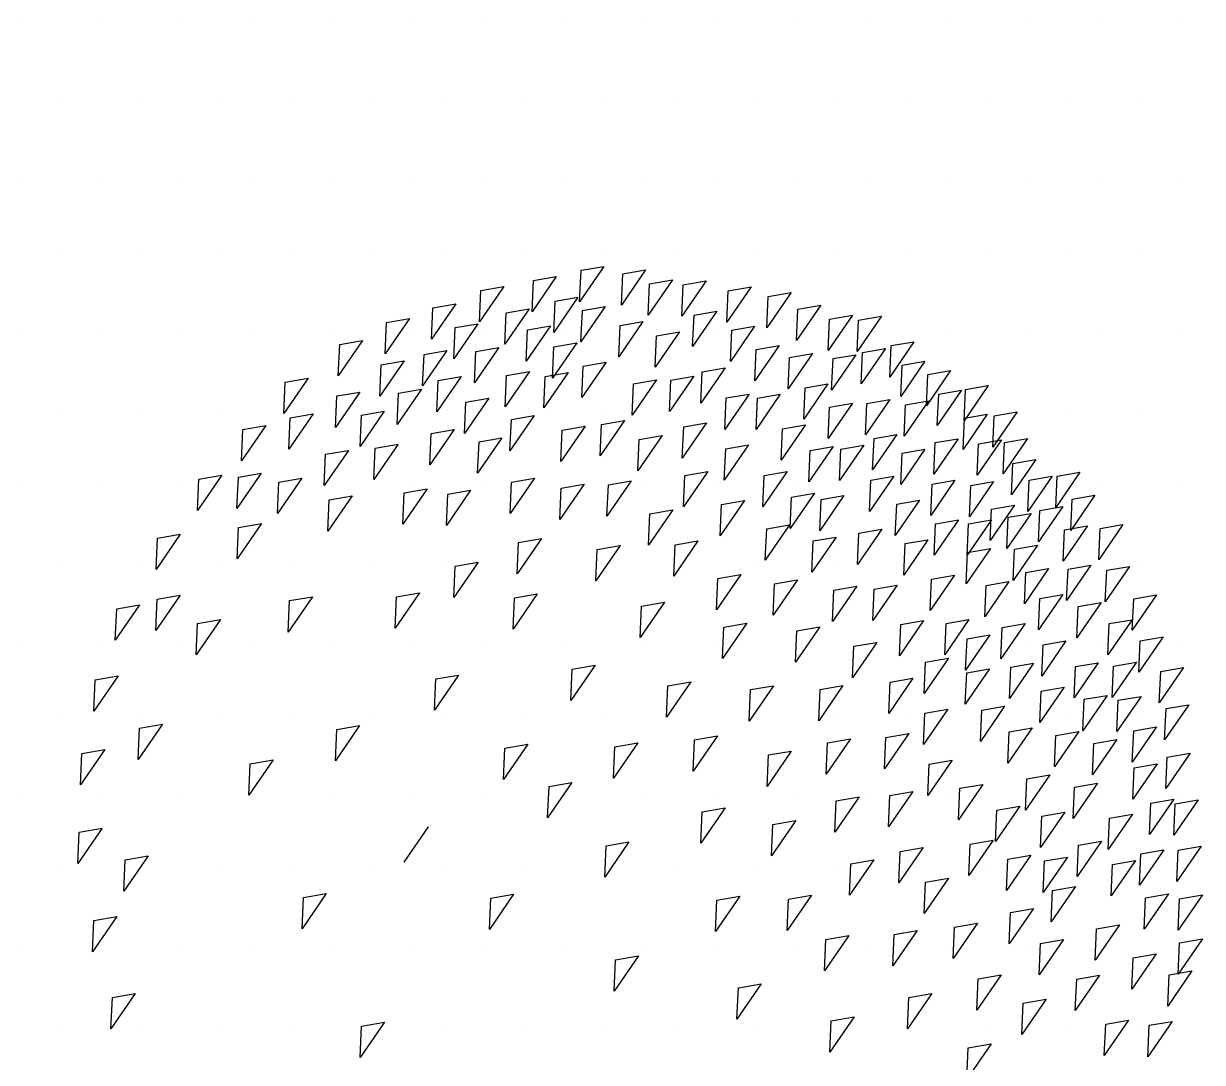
# Model space of a CAD drawing. Header units: millimetres. Extents: x 43168.9 to 43194.6, y -25545.1 to -25543.4.
# Drawn here: x 43171.4135 to 43171.4718, y -25544.8728 to -25544.8214 of the extents above; entities that cross this region are included whole.
import ezdxf

# ---------------------------------------------------------------- set-up
doc = ezdxf.new("R2010")
doc.units = ezdxf.units.MM
doc.header["$LTSCALE"] = 200
doc.layers.add('agac_sgh', color=7, linetype='Continuous', true_color=0x244700)
doc.layers.add('cim_sgh', color=7, linetype='Continuous', true_color=0x248f00)

msp = doc.modelspace()

# ---------------------------------------------------------------- linework, layer by layer
at = {"layer": 'agac_sgh', "color": 0}
for p, q in [((43171.4422, -25544.833418), (43171.441001, -25544.835163)), ((43171.441001, -25544.835163), (43171.441069, -25544.833614)), ((43171.441069, -25544.833614), (43171.4422, -25544.833418)), ((43171.444263, -25544.833592), (43171.443064, -25544.835337)), ((43171.443131, -25544.833788), (43171.444263, -25544.833592)), ((43171.439849, -25544.833921), (43171.43865, -25544.835667)), ((43171.43865, -25544.835667), (43171.438717, -25544.834117)), ((43171.438717, -25544.834117), (43171.439849, -25544.833921)), ((43171.443064, -25544.835337), (43171.443131, -25544.833788)), ((43171.445584, -25544.834088), (43171.444385, -25544.835833)), ((43171.444385, -25544.835833), (43171.444452, -25544.834284)), ((43171.444452, -25544.834284), (43171.445584, -25544.834088)), ((43171.447256, -25544.834136), (43171.446057, -25544.835882)), ((43171.446057, -25544.835882), (43171.446124, -25544.834332)), ((43171.446124, -25544.834332), (43171.447256, -25544.834136)), ((43171.437258, -25544.834418), (43171.436059, -25544.836164)), ((43171.436059, -25544.836164), (43171.436126, -25544.834614)), ((43171.436126, -25544.834614), (43171.437258, -25544.834418)), ((43171.44947, -25544.834429), (43171.448271, -25544.836175)), ((43171.448271, -25544.836175), (43171.448338, -25544.834625)), ((43171.448338, -25544.834625), (43171.44947, -25544.834429)), ((43171.451444, -25544.834715), (43171.450245, -25544.836461)), ((43171.450245, -25544.836461), (43171.450312, -25544.834911)), ((43171.450312, -25544.834911), (43171.451444, -25544.834715)), ((43171.434881, -25544.835265), (43171.433682, -25544.83701)), ((43171.433682, -25544.83701), (43171.433749, -25544.835461)), ((43171.433749, -25544.835461), (43171.434881, -25544.835265)), ((43171.440918, -25544.834944), (43171.439719, -25544.836689)), ((43171.439719, -25544.836689), (43171.439786, -25544.83514)), ((43171.439786, -25544.83514), (43171.440918, -25544.834944)), ((43171.442268, -25544.835403), (43171.441068, -25544.837148)), ((43171.441136, -25544.835599), (43171.442268, -25544.835403)), ((43171.452916, -25544.83533), (43171.451717, -25544.837075)), ((43171.451784, -25544.835526), (43171.452916, -25544.83533)), ((43171.432592, -25544.835999), (43171.431393, -25544.837745)), ((43171.43146, -25544.836195), (43171.432592, -25544.835999)), ((43171.438507, -25544.835522), (43171.437308, -25544.837268)), ((43171.437308, -25544.837268), (43171.437375, -25544.835718)), ((43171.437375, -25544.835718), (43171.438507, -25544.835522)), ((43171.441068, -25544.837148), (43171.441136, -25544.835599)), ((43171.447785, -25544.835639), (43171.446585, -25544.837384)), ((43171.446585, -25544.837384), (43171.446653, -25544.835835)), ((43171.446653, -25544.835835), (43171.447785, -25544.835639)), ((43171.451717, -25544.837075), (43171.451784, -25544.835526)), ((43171.454475, -25544.835833), (43171.453276, -25544.837578)), ((43171.453276, -25544.837578), (43171.453343, -25544.836029)), ((43171.453343, -25544.836029), (43171.454475, -25544.835833)), ((43171.455909, -25544.835874), (43171.45471, -25544.83762)), ((43171.45471, -25544.83762), (43171.454777, -25544.83607)), ((43171.454777, -25544.83607), (43171.455909, -25544.835874)), ((43171.431393, -25544.837745), (43171.43146, -25544.836195)), ((43171.435979, -25544.83625), (43171.43478, -25544.837995)), ((43171.43478, -25544.837995), (43171.434847, -25544.836446)), ((43171.434847, -25544.836446), (43171.435979, -25544.83625)), ((43171.439564, -25544.836354), (43171.438365, -25544.838099)), ((43171.438365, -25544.838099), (43171.438432, -25544.83655)), ((43171.438432, -25544.83655), (43171.439564, -25544.836354)), ((43171.444129, -25544.836143), (43171.44293, -25544.837888)), ((43171.44293, -25544.837888), (43171.442997, -25544.836339)), ((43171.442997, -25544.836339), (43171.444129, -25544.836143)), ((43171.445927, -25544.836653), (43171.444728, -25544.838398)), ((43171.444795, -25544.836849), (43171.445927, -25544.836653)), ((43171.449646, -25544.836379), (43171.448447, -25544.838125)), ((43171.448447, -25544.838125), (43171.448514, -25544.836575)), ((43171.448514, -25544.836575), (43171.449646, -25544.836379)), ((43171.430278, -25544.837076), (43171.429079, -25544.838822)), ((43171.429146, -25544.837272), (43171.430278, -25544.837076)), ((43171.440859, -25544.837192), (43171.43966, -25544.838938)), ((43171.439727, -25544.837388), (43171.440859, -25544.837192)), ((43171.444728, -25544.838398), (43171.444795, -25544.836849)), ((43171.457519, -25544.837141), (43171.45632, -25544.838887)), ((43171.456387, -25544.837337), (43171.457519, -25544.837141)), ((43171.429079, -25544.838822), (43171.429146, -25544.837272)), ((43171.434445, -25544.837578), (43171.433246, -25544.839324)), ((43171.433246, -25544.839324), (43171.433313, -25544.837774)), ((43171.433313, -25544.837774), (43171.434445, -25544.837578)), ((43171.437011, -25544.837424), (43171.435811, -25544.839169)), ((43171.435811, -25544.839169), (43171.435879, -25544.83762)), ((43171.435879, -25544.83762), (43171.437011, -25544.837424)), ((43171.43966, -25544.838938), (43171.439727, -25544.837388)), ((43171.450853, -25544.83733), (43171.449654, -25544.839075)), ((43171.449654, -25544.839075), (43171.449721, -25544.837526)), ((43171.449721, -25544.837526), (43171.450853, -25544.83733)), ((43171.452501, -25544.837721), (43171.451302, -25544.839466)), ((43171.451369, -25544.837917), (43171.452501, -25544.837721)), ((43171.454651, -25544.837783), (43171.453452, -25544.839528)), ((43171.453519, -25544.837979), (43171.454651, -25544.837783)), ((43171.45611, -25544.837482), (43171.454911, -25544.839227)), ((43171.454911, -25544.839227), (43171.454978, -25544.837678)), ((43171.454978, -25544.837678), (43171.45611, -25544.837482)), ((43171.45632, -25544.838887), (43171.456387, -25544.837337)), ((43171.432332, -25544.838089), (43171.431133, -25544.839835)), ((43171.431133, -25544.839835), (43171.4312, -25544.838285)), ((43171.4312, -25544.838285), (43171.432332, -25544.838089)), ((43171.442305, -25544.838149), (43171.441106, -25544.839895)), ((43171.441106, -25544.839895), (43171.441173, -25544.838345)), ((43171.441173, -25544.838345), (43171.442305, -25544.838149)), ((43171.451302, -25544.839466), (43171.451369, -25544.837917)), ((43171.453452, -25544.839528), (43171.453519, -25544.837979)), ((43171.45806, -25544.838111), (43171.456861, -25544.839856)), ((43171.456861, -25544.839856), (43171.456928, -25544.838307)), ((43171.456928, -25544.838307), (43171.45806, -25544.838111)), ((43171.427587, -25544.838943), (43171.426387, -25544.840688)), ((43171.426455, -25544.839139), (43171.427587, -25544.838943)), ((43171.435149, -25544.838857), (43171.43395, -25544.840603)), ((43171.434017, -25544.839053), (43171.435149, -25544.838857)), ((43171.43852, -25544.838612), (43171.437321, -25544.840357)), ((43171.437321, -25544.840357), (43171.437388, -25544.838808)), ((43171.437388, -25544.838808), (43171.43852, -25544.838612)), ((43171.440431, -25544.838667), (43171.439232, -25544.840413)), ((43171.439232, -25544.840413), (43171.4393, -25544.838863)), ((43171.4393, -25544.838863), (43171.440431, -25544.838667)), ((43171.446644, -25544.838847), (43171.445445, -25544.840593)), ((43171.445512, -25544.839043), (43171.446644, -25544.838847)), ((43171.448191, -25544.838435), (43171.446992, -25544.84018)), ((43171.446992, -25544.84018), (43171.447059, -25544.838631)), ((43171.447059, -25544.838631), (43171.448191, -25544.838435)), ((43171.45933, -25544.838567), (43171.458131, -25544.840312)), ((43171.458131, -25544.840312), (43171.458198, -25544.838763)), ((43171.458198, -25544.838763), (43171.45933, -25544.838567)), ((43171.426387, -25544.840688), (43171.426455, -25544.839139)), ((43171.433187, -25544.839487), (43171.431988, -25544.841232)), ((43171.432055, -25544.839683), (43171.433187, -25544.839487)), ((43171.43395, -25544.840603), (43171.434017, -25544.839053)), ((43171.444796, -25544.839023), (43171.443596, -25544.840768)), ((43171.443596, -25544.840768), (43171.443664, -25544.839219)), ((43171.443664, -25544.839219), (43171.444796, -25544.839023)), ((43171.445445, -25544.840593), (43171.445512, -25544.839043)), ((43171.453268, -25544.83923), (43171.452069, -25544.840975)), ((43171.452069, -25544.840975), (43171.452136, -25544.839426)), ((43171.452136, -25544.839426), (43171.453268, -25544.83923)), ((43171.459871, -25544.839536), (43171.458672, -25544.841281)), ((43171.458739, -25544.839732), (43171.459871, -25544.839536)), ((43171.461191, -25544.839307), (43171.459992, -25544.841053)), ((43171.459992, -25544.841053), (43171.460059, -25544.839503)), ((43171.460059, -25544.839503), (43171.461191, -25544.839307)), ((43171.430144, -25544.839627), (43171.428945, -25544.841373)), ((43171.428945, -25544.841373), (43171.429012, -25544.839823)), ((43171.429012, -25544.839823), (43171.430144, -25544.839627)), ((43171.431988, -25544.841232), (43171.432055, -25544.839683)), ((43171.436508, -25544.839926), (43171.435308, -25544.841672)), ((43171.435308, -25544.841672), (43171.435376, -25544.840122)), ((43171.435376, -25544.840122), (43171.436508, -25544.839926)), ((43171.449373, -25544.839727), (43171.448174, -25544.841473)), ((43171.448174, -25544.841473), (43171.448242, -25544.839923)), ((43171.448242, -25544.839923), (43171.449373, -25544.839727)), ((43171.450916, -25544.839734), (43171.449717, -25544.841479)), ((43171.449717, -25544.841479), (43171.449784, -25544.83993)), ((43171.449784, -25544.83993), (43171.450916, -25544.839734)), ((43171.456324, -25544.840005), (43171.455125, -25544.84175)), ((43171.455192, -25544.840201), (43171.456324, -25544.840005)), ((43171.458236, -25544.840061), (43171.457037, -25544.841806)), ((43171.457104, -25544.840257), (43171.458236, -25544.840061)), ((43171.458672, -25544.841281), (43171.458739, -25544.839732)), ((43171.42783, -25544.840704), (43171.426631, -25544.84245)), ((43171.426698, -25544.8409), (43171.42783, -25544.840704)), ((43171.431351, -25544.840578), (43171.430152, -25544.842323)), ((43171.430219, -25544.840774), (43171.431351, -25544.840578)), ((43171.454475, -25544.84018), (43171.453276, -25544.841926)), ((43171.453276, -25544.841926), (43171.453343, -25544.840376)), ((43171.453343, -25544.840376), (43171.454475, -25544.84018)), ((43171.455125, -25544.84175), (43171.455192, -25544.840201)), ((43171.457037, -25544.841806), (43171.457104, -25544.840257)), ((43171.461141, -25544.840717), (43171.459942, -25544.842462)), ((43171.460009, -25544.840913), (43171.461141, -25544.840717)), ((43171.462612, -25544.840607), (43171.461413, -25544.842352)), ((43171.461481, -25544.840803), (43171.462612, -25544.840607)), ((43171.425499, -25544.841285), (43171.4243, -25544.84303)), ((43171.424367, -25544.841481), (43171.425499, -25544.841285)), ((43171.426631, -25544.84245), (43171.426698, -25544.8409)), ((43171.430152, -25544.842323), (43171.430219, -25544.840774)), ((43171.438759, -25544.840792), (43171.43756, -25544.842538)), ((43171.43756, -25544.842538), (43171.437627, -25544.840988)), ((43171.437627, -25544.840988), (43171.438759, -25544.840792)), ((43171.441274, -25544.841323), (43171.440075, -25544.843068)), ((43171.440142, -25544.841519), (43171.441274, -25544.841323)), ((43171.443211, -25544.841036), (43171.442012, -25544.842781)), ((43171.442012, -25544.842781), (43171.442079, -25544.841232)), ((43171.442079, -25544.841232), (43171.443211, -25544.841036)), ((43171.447273, -25544.841154), (43171.446074, -25544.842899)), ((43171.446141, -25544.84135), (43171.447273, -25544.841154)), ((43171.452161, -25544.841257), (43171.450962, -25544.843003)), ((43171.451029, -25544.841453), (43171.452161, -25544.841257)), ((43171.459942, -25544.842462), (43171.460009, -25544.840913)), ((43171.461413, -25544.842352), (43171.461481, -25544.840803)), ((43171.4243, -25544.84303), (43171.424367, -25544.841481)), ((43171.434797, -25544.841478), (43171.433598, -25544.843224)), ((43171.433598, -25544.843224), (43171.433665, -25544.841674)), ((43171.433665, -25544.841674), (43171.434797, -25544.841478)), ((43171.437162, -25544.84189), (43171.435962, -25544.843636)), ((43171.43603, -25544.842086), (43171.437162, -25544.84189)), ((43171.440075, -25544.843068), (43171.440142, -25544.841519)), ((43171.445072, -25544.841776), (43171.443873, -25544.843522)), ((43171.44394, -25544.841972), (43171.445072, -25544.841776)), ((43171.446074, -25544.842899), (43171.446141, -25544.84135)), ((43171.450962, -25544.843003), (43171.451029, -25544.841453)), ((43171.456676, -25544.841731), (43171.455477, -25544.843477)), ((43171.455544, -25544.841927), (43171.456676, -25544.841731)), ((43171.43203, -25544.842199), (43171.430831, -25544.843944)), ((43171.430831, -25544.843944), (43171.430898, -25544.842395)), ((43171.430898, -25544.842395), (43171.43203, -25544.842199)), ((43171.435962, -25544.843636), (43171.43603, -25544.842086)), ((43171.443873, -25544.843522), (43171.44394, -25544.841972)), ((43171.449348, -25544.842244), (43171.448149, -25544.843989)), ((43171.448149, -25544.843989), (43171.448216, -25544.84244)), ((43171.448216, -25544.84244), (43171.449348, -25544.842244)), ((43171.45352, -25544.842326), (43171.45232, -25544.844072)), ((43171.452388, -25544.842522), (43171.45352, -25544.842326)), ((43171.455041, -25544.842256), (43171.453842, -25544.844001)), ((43171.453842, -25544.844001), (43171.453909, -25544.842452)), ((43171.453909, -25544.842452), (43171.455041, -25544.842256)), ((43171.455477, -25544.843477), (43171.455544, -25544.841927)), ((43171.45806, -25544.842458), (43171.456861, -25544.844203)), ((43171.456928, -25544.842654), (43171.45806, -25544.842458)), ((43171.459695, -25544.841933), (43171.458496, -25544.843679)), ((43171.458496, -25544.843679), (43171.458563, -25544.842129)), ((43171.458563, -25544.842129), (43171.459695, -25544.841933)), ((43171.461845, -25544.841996), (43171.460646, -25544.843741)), ((43171.460646, -25544.843741), (43171.460713, -25544.842192)), ((43171.460713, -25544.842192), (43171.461845, -25544.841996)), ((43171.463128, -25544.841918), (43171.461929, -25544.843664)), ((43171.461929, -25544.843664), (43171.461996, -25544.842114)), ((43171.461996, -25544.842114), (43171.463128, -25544.841918)), ((43171.429586, -25544.84251), (43171.428387, -25544.844255)), ((43171.428387, -25544.844255), (43171.428454, -25544.842706)), ((43171.428454, -25544.842706), (43171.429586, -25544.84251)), ((43171.45232, -25544.844072), (43171.452388, -25544.842522)), ((43171.456861, -25544.844203), (43171.456928, -25544.842654)), ((43171.463531, -25544.84296), (43171.462331, -25544.844705)), ((43171.462399, -25544.843156), (43171.463531, -25544.84296)), ((43171.425273, -25544.843643), (43171.424073, -25544.845388)), ((43171.424141, -25544.843839), (43171.425273, -25544.843643)), ((43171.447336, -25544.843558), (43171.446137, -25544.845303)), ((43171.446204, -25544.843754), (43171.447336, -25544.843558)), ((43171.451247, -25544.843557), (43171.450048, -25544.845302)), ((43171.450116, -25544.843753), (43171.451247, -25544.843557)), ((43171.462331, -25544.844705), (43171.462399, -25544.843156)), ((43171.465719, -25544.843595), (43171.46452, -25544.845341)), ((43171.464587, -25544.843791), (43171.465719, -25544.843595)), ((43171.423323, -25544.843739), (43171.422124, -25544.845484)), ((43171.422124, -25544.845484), (43171.422191, -25544.843935)), ((43171.422191, -25544.843935), (43171.423323, -25544.843739)), ((43171.424073, -25544.845388), (43171.424141, -25544.843839)), ((43171.427276, -25544.843892), (43171.426077, -25544.845637)), ((43171.426077, -25544.845637), (43171.426144, -25544.844088)), ((43171.426144, -25544.844088), (43171.427276, -25544.843892)), ((43171.438771, -25544.843882), (43171.437572, -25544.845627)), ((43171.437572, -25544.845627), (43171.43764, -25544.844078)), ((43171.43764, -25544.844078), (43171.438771, -25544.843882)), ((43171.441224, -25544.844182), (43171.440025, -25544.845927)), ((43171.440092, -25544.844378), (43171.441224, -25544.844182)), ((43171.443551, -25544.84402), (43171.442351, -25544.845766)), ((43171.442351, -25544.845766), (43171.442419, -25544.844216)), ((43171.442419, -25544.844216), (43171.443551, -25544.84402)), ((43171.446137, -25544.845303), (43171.446204, -25544.843754)), ((43171.450048, -25544.845302), (43171.450116, -25544.843753)), ((43171.456525, -25544.843786), (43171.455326, -25544.845532)), ((43171.455326, -25544.845532), (43171.455394, -25544.843982)), ((43171.455394, -25544.843982), (43171.456525, -25544.843786)), ((43171.459544, -25544.843988), (43171.458345, -25544.845734)), ((43171.458345, -25544.845734), (43171.458412, -25544.844184)), ((43171.458412, -25544.844184), (43171.459544, -25544.843988)), ((43171.461455, -25544.844044), (43171.460256, -25544.845789)), ((43171.460256, -25544.845789), (43171.460324, -25544.84424)), ((43171.460324, -25544.84424), (43171.461455, -25544.844044)), ((43171.464348, -25544.843784), (43171.463149, -25544.84553)), ((43171.463149, -25544.84553), (43171.463216, -25544.84398)), ((43171.463216, -25544.84398), (43171.464348, -25544.843784)), ((43171.46452, -25544.845341), (43171.464587, -25544.843791)), ((43171.429767, -25544.844765), (43171.428567, -25544.84651)), ((43171.428635, -25544.844961), (43171.429767, -25544.844765)), ((43171.433464, -25544.844414), (43171.432265, -25544.84616)), ((43171.432265, -25544.84616), (43171.432332, -25544.84461)), ((43171.432332, -25544.84461), (43171.433464, -25544.844414)), ((43171.435615, -25544.844477), (43171.434416, -25544.846222)), ((43171.434416, -25544.846222), (43171.434483, -25544.844673)), ((43171.434483, -25544.844673), (43171.435615, -25544.844477)), ((43171.440025, -25544.845927), (43171.440092, -25544.844378)), ((43171.452606, -25544.844626), (43171.451407, -25544.846371)), ((43171.451407, -25544.846371), (43171.451474, -25544.844822)), ((43171.451474, -25544.844822), (43171.452606, -25544.844626)), ((43171.45406, -25544.844745), (43171.452861, -25544.84649)), ((43171.452929, -25544.844941), (43171.45406, -25544.844745)), ((43171.466461, -25544.844723), (43171.465262, -25544.846468)), ((43171.465329, -25544.844919), (43171.466461, -25544.844723)), ((43171.428567, -25544.84651), (43171.428635, -25544.844961)), ((43171.449147, -25544.844983), (43171.447948, -25544.846729)), ((43171.447948, -25544.846729), (43171.448015, -25544.845179)), ((43171.448015, -25544.845179), (43171.449147, -25544.844983)), ((43171.452861, -25544.84649), (43171.452929, -25544.844941)), ((43171.457796, -25544.844967), (43171.456597, -25544.846713)), ((43171.456597, -25544.846713), (43171.456664, -25544.845163)), ((43171.456664, -25544.845163), (43171.457796, -25544.844967)), ((43171.462487, -25544.845218), (43171.461288, -25544.846963)), ((43171.461355, -25544.845414), (43171.462487, -25544.845218)), ((43171.464876, -25544.845287), (43171.463677, -25544.847032)), ((43171.463744, -25544.845483), (43171.464876, -25544.845287)), ((43171.465262, -25544.846468), (43171.465329, -25544.844919)), ((43171.445601, -25544.845453), (43171.444401, -25544.847198)), ((43171.444401, -25544.847198), (43171.444469, -25544.845649)), ((43171.444469, -25544.845649), (43171.445601, -25544.845453)), ((43171.45972, -25544.845938), (43171.458521, -25544.847684)), ((43171.458588, -25544.846134), (43171.45972, -25544.845938)), ((43171.461342, -25544.845947), (43171.460143, -25544.847693)), ((43171.46021, -25544.846143), (43171.461342, -25544.845947)), ((43171.461288, -25544.846963), (43171.461355, -25544.845414)), ((43171.463308, -25544.845623), (43171.462109, -25544.847368)), ((43171.462109, -25544.847368), (43171.462177, -25544.845819)), ((43171.462177, -25544.845819), (43171.463308, -25544.845623)), ((43171.463677, -25544.847032), (43171.463744, -25544.845483)), ((43171.425277, -25544.846122), (43171.424078, -25544.847867)), ((43171.424078, -25544.847867), (43171.424145, -25544.846318)), ((43171.424145, -25544.846318), (43171.425277, -25544.846122)), ((43171.451373, -25544.846192), (43171.450174, -25544.847937)), ((43171.450174, -25544.847937), (43171.450241, -25544.846388)), ((43171.450241, -25544.846388), (43171.451373, -25544.846192)), ((43171.455934, -25544.846401), (43171.454735, -25544.848146)), ((43171.454802, -25544.846597), (43171.455934, -25544.846401)), ((43171.458521, -25544.847684), (43171.458588, -25544.846134)), ((43171.460143, -25544.847693), (43171.46021, -25544.846143)), ((43171.466084, -25544.846237), (43171.464885, -25544.847983)), ((43171.464885, -25544.847983), (43171.464952, -25544.846433)), ((43171.464952, -25544.846433), (43171.466084, -25544.846237)), ((43171.467844, -25544.846174), (43171.466645, -25544.847919)), ((43171.466645, -25544.847919), (43171.466713, -25544.84637)), ((43171.466713, -25544.84637), (43171.467844, -25544.846174)), ((43171.421273, -25544.846654), (43171.420074, -25544.848399)), ((43171.420074, -25544.848399), (43171.420141, -25544.84685)), ((43171.420141, -25544.84685), (43171.421273, -25544.846654)), ((43171.439111, -25544.846866), (43171.437912, -25544.848612)), ((43171.437912, -25544.848612), (43171.437979, -25544.847062)), ((43171.437979, -25544.847062), (43171.439111, -25544.846866)), ((43171.446846, -25544.846976), (43171.445647, -25544.848721)), ((43171.445714, -25544.847172), (43171.446846, -25544.846976)), ((43171.453671, -25544.846793), (43171.452471, -25544.848538)), ((43171.452471, -25544.848538), (43171.452539, -25544.846989)), ((43171.452539, -25544.846989), (43171.453671, -25544.846793)), ((43171.454735, -25544.848146), (43171.454802, -25544.846597)), ((43171.458211, -25544.846924), (43171.457012, -25544.84867)), ((43171.457012, -25544.84867), (43171.457079, -25544.84712)), ((43171.457079, -25544.84712), (43171.458211, -25544.846924)), ((43171.442997, -25544.847208), (43171.441798, -25544.848953)), ((43171.441798, -25544.848953), (43171.441865, -25544.847404)), ((43171.441865, -25544.847404), (43171.442997, -25544.847208)), ((43171.445647, -25544.848721), (43171.445714, -25544.847172)), ((43171.461292, -25544.847357), (43171.460093, -25544.849102)), ((43171.460093, -25544.849102), (43171.46016, -25544.847553)), ((43171.46016, -25544.847553), (43171.461292, -25544.847357)), ((43171.463619, -25544.847195), (43171.46242, -25544.848941)), ((43171.46242, -25544.848941), (43171.462487, -25544.847391)), ((43171.462487, -25544.847391), (43171.463619, -25544.847195)), ((43171.435992, -25544.848034), (43171.434793, -25544.84978)), ((43171.434793, -25544.84978), (43171.43486, -25544.84823)), ((43171.43486, -25544.84823), (43171.435992, -25544.848034)), ((43171.46626, -25544.848187), (43171.465061, -25544.849933)), ((43171.465128, -25544.848383), (43171.46626, -25544.848187)), ((43171.468171, -25544.848243), (43171.466972, -25544.849988)), ((43171.46704, -25544.848439), (43171.468171, -25544.848243)), ((43171.448959, -25544.848639), (43171.447759, -25544.850384)), ((43171.447759, -25544.850384), (43171.447827, -25544.848835)), ((43171.447827, -25544.848835), (43171.448959, -25544.848639)), ((43171.459519, -25544.848678), (43171.45832, -25544.850424)), ((43171.45832, -25544.850424), (43171.458387, -25544.848874)), ((43171.458387, -25544.848874), (43171.459519, -25544.848678)), ((43171.464172, -25544.848356), (43171.462973, -25544.850101)), ((43171.462973, -25544.850101), (43171.46304, -25544.848551)), ((43171.46304, -25544.848551), (43171.464172, -25544.848356)), ((43171.465061, -25544.849933), (43171.465128, -25544.848383)), ((43171.466972, -25544.849988), (43171.46704, -25544.848439)), ((43171.451759, -25544.848911), (43171.45056, -25544.850656)), ((43171.45056, -25544.850656), (43171.450627, -25544.849107)), ((43171.450627, -25544.849107), (43171.451759, -25544.848911)), ((43171.454689, -25544.849225), (43171.45349, -25544.85097)), ((43171.45349, -25544.85097), (43171.453557, -25544.849421)), ((43171.453557, -25544.849421), (43171.454689, -25544.849225)), ((43171.456689, -25544.849168), (43171.45549, -25544.850914)), ((43171.45549, -25544.850914), (43171.455557, -25544.849364)), ((43171.455557, -25544.849364), (43171.456689, -25544.849168)), ((43171.46221, -25544.848985), (43171.461011, -25544.85073)), ((43171.461011, -25544.85073), (43171.461078, -25544.849181)), ((43171.461078, -25544.849181), (43171.46221, -25544.848985)), ((43171.421265, -25544.849667), (43171.420066, -25544.851412)), ((43171.420066, -25544.851412), (43171.420133, -25544.849863)), ((43171.420133, -25544.849863), (43171.421265, -25544.849667)), ((43171.427805, -25544.849742), (43171.426606, -25544.851487)), ((43171.426606, -25544.851487), (43171.426673, -25544.849938)), ((43171.426673, -25544.849938), (43171.427805, -25544.849742)), ((43171.433087, -25544.849552), (43171.431888, -25544.851297)), ((43171.431888, -25544.851297), (43171.431955, -25544.849748)), ((43171.431955, -25544.849748), (43171.433087, -25544.849552)), ((43171.43891, -25544.849606), (43171.437711, -25544.851351)), ((43171.437711, -25544.851351), (43171.437778, -25544.849802)), ((43171.437778, -25544.849802), (43171.43891, -25544.849606)), ((43171.445186, -25544.850017), (43171.443987, -25544.851762)), ((43171.444054, -25544.850213), (43171.445186, -25544.850017)), ((43171.464876, -25544.849634), (43171.463677, -25544.85138)), ((43171.463677, -25544.85138), (43171.463744, -25544.84983)), ((43171.463744, -25544.84983), (43171.464876, -25544.849634)), ((43171.466763, -25544.850032), (43171.465564, -25544.851778)), ((43171.465631, -25544.850228), (43171.466763, -25544.850032)), ((43171.469505, -25544.849654), (43171.468306, -25544.8514)), ((43171.468306, -25544.8514), (43171.468373, -25544.84985)), ((43171.468373, -25544.84985), (43171.469505, -25544.849654)), ((43171.419261, -25544.850142), (43171.418062, -25544.851888)), ((43171.418062, -25544.851888), (43171.418129, -25544.850338)), ((43171.418129, -25544.850338), (43171.419261, -25544.850142)), ((43171.443987, -25544.851762), (43171.444054, -25544.850213)), ((43171.465564, -25544.851778), (43171.465631, -25544.850228)), ((43171.423252, -25544.850868), (43171.422053, -25544.852614)), ((43171.422053, -25544.852614), (43171.42212, -25544.851064)), ((43171.42212, -25544.851064), (43171.423252, -25544.850868)), ((43171.44926, -25544.85105), (43171.448061, -25544.852796)), ((43171.448129, -25544.851246), (43171.44926, -25544.85105)), ((43171.452866, -25544.851231), (43171.451667, -25544.852976)), ((43171.451734, -25544.851427), (43171.452866, -25544.851231)), ((43171.457997, -25544.850922), (43171.456798, -25544.852668)), ((43171.456798, -25544.852668), (43171.456865, -25544.851118)), ((43171.456865, -25544.851118), (43171.457997, -25544.850922)), ((43171.460236, -25544.850873), (43171.459037, -25544.852618)), ((43171.459037, -25544.852618), (43171.459104, -25544.851069)), ((43171.459104, -25544.851069), (43171.460236, -25544.850873)), ((43171.463015, -25544.851068), (43171.461816, -25544.852813)), ((43171.461883, -25544.851264), (43171.463015, -25544.851068)), ((43171.468297, -25544.850878), (43171.467098, -25544.852623)), ((43171.467098, -25544.852623), (43171.467165, -25544.851074)), ((43171.467165, -25544.851074), (43171.468297, -25544.850878)), ((43171.448061, -25544.852796), (43171.448129, -25544.851246)), ((43171.451667, -25544.852976), (43171.451734, -25544.851427)), ((43171.461271, -25544.851627), (43171.460072, -25544.853373)), ((43171.460139, -25544.851823), (43171.461271, -25544.851627)), ((43171.461816, -25544.852813), (43171.461883, -25544.851264)), ((43171.469832, -25544.851723), (43171.468633, -25544.853468)), ((43171.4687, -25544.851919), (43171.469832, -25544.851723)), ((43171.455683, -25544.851999), (43171.454484, -25544.853745)), ((43171.454484, -25544.853745), (43171.454551, -25544.852195)), ((43171.454551, -25544.852195), (43171.455683, -25544.851999)), ((43171.460072, -25544.853373), (43171.460139, -25544.851823)), ((43171.465027, -25544.851927), (43171.463828, -25544.853672)), ((43171.463828, -25544.853672), (43171.463895, -25544.852123)), ((43171.463895, -25544.852123), (43171.465027, -25544.851927)), ((43171.468633, -25544.853468), (43171.4687, -25544.851919)), ((43171.459217, -25544.852788), (43171.458018, -25544.854533)), ((43171.458085, -25544.852984), (43171.459217, -25544.852788)), ((43171.468515, -25544.852981), (43171.467316, -25544.854727)), ((43171.467383, -25544.853177), (43171.468515, -25544.852981)), ((43171.441765, -25544.853121), (43171.440566, -25544.854866)), ((43171.440566, -25544.854866), (43171.440633, -25544.853317)), ((43171.440633, -25544.853317), (43171.441765, -25544.853121)), ((43171.458018, -25544.854533), (43171.458085, -25544.852984)), ((43171.461254, -25544.853305), (43171.460055, -25544.85505)), ((43171.460055, -25544.85505), (43171.460122, -25544.853501)), ((43171.460122, -25544.853501), (43171.461254, -25544.853305)), ((43171.46343, -25544.853025), (43171.462231, -25544.85477)), ((43171.462231, -25544.85477), (43171.462298, -25544.853221)), ((43171.462298, -25544.853221), (43171.46343, -25544.853025)), ((43171.466625, -25544.853003), (43171.465426, -25544.854748)), ((43171.465426, -25544.854748), (43171.465493, -25544.853199)), ((43171.465493, -25544.853199), (43171.466625, -25544.853003)), ((43171.467316, -25544.854727), (43171.467383, -25544.853177)), ((43171.470838, -25544.853239), (43171.469639, -25544.854985)), ((43171.469639, -25544.854985), (43171.469706, -25544.853435)), ((43171.469706, -25544.853435), (43171.470838, -25544.853239)), ((43171.418205, -25544.853658), (43171.417006, -25544.855404)), ((43171.417006, -25544.855404), (43171.417073, -25544.853854)), ((43171.417073, -25544.853854), (43171.418205, -25544.853658)), ((43171.435024, -25544.853612), (43171.433825, -25544.855357)), ((43171.433825, -25544.855357), (43171.433892, -25544.853808)), ((43171.433892, -25544.853808), (43171.435024, -25544.853612)), ((43171.446494, -25544.853945), (43171.445295, -25544.85569)), ((43171.445295, -25544.85569), (43171.445362, -25544.854141)), ((43171.445362, -25544.854141), (43171.446494, -25544.853945)), ((43171.450577, -25544.854139), (43171.449378, -25544.855885)), ((43171.449445, -25544.854335), (43171.450577, -25544.854139)), ((43171.45401, -25544.854124), (43171.452811, -25544.85587)), ((43171.452878, -25544.85432), (43171.45401, -25544.854124)), ((43171.457469, -25544.853767), (43171.45627, -25544.855512)), ((43171.45627, -25544.855512), (43171.456337, -25544.853963)), ((43171.456337, -25544.853963), (43171.457469, -25544.853767)), ((43171.449378, -25544.855885), (43171.449445, -25544.854335)), ((43171.452811, -25544.85587), (43171.452878, -25544.85432)), ((43171.464939, -25544.854212), (43171.46374, -25544.855958)), ((43171.46374, -25544.855958), (43171.463807, -25544.854408)), ((43171.463807, -25544.854408), (43171.464939, -25544.854212)), ((43171.467065, -25544.854617), (43171.465866, -25544.856363)), ((43171.465933, -25544.854813), (43171.467065, -25544.854617)), ((43171.468737, -25544.854666), (43171.467538, -25544.856411)), ((43171.467606, -25544.854862), (43171.468737, -25544.854666)), ((43171.459192, -25544.855304), (43171.457993, -25544.85705)), ((43171.45806, -25544.8555), (43171.459192, -25544.855304)), ((43171.461996, -25544.855157), (43171.460797, -25544.856902)), ((43171.460865, -25544.855353), (43171.461996, -25544.855157)), ((43171.465866, -25544.856363), (43171.465933, -25544.854813)), ((43171.467538, -25544.856411), (43171.467606, -25544.854862)), ((43171.471102, -25544.855078), (43171.469903, -25544.856823)), ((43171.469903, -25544.856823), (43171.46997, -25544.855274)), ((43171.46997, -25544.855274), (43171.471102, -25544.855078)), ((43171.457993, -25544.85705), (43171.45806, -25544.8555)), ((43171.460797, -25544.856902), (43171.460865, -25544.855353)), ((43171.420397, -25544.856048), (43171.419198, -25544.857794)), ((43171.419198, -25544.857794), (43171.419265, -25544.856244)), ((43171.419265, -25544.856244), (43171.420397, -25544.856048)), ((43171.430131, -25544.856102), (43171.428932, -25544.857847)), ((43171.428932, -25544.857847), (43171.429, -25544.856298)), ((43171.429, -25544.856298), (43171.430131, -25544.856102)), ((43171.463355, -25544.856226), (43171.462156, -25544.857971)), ((43171.462156, -25544.857971), (43171.462223, -25544.856422)), ((43171.462223, -25544.856422), (43171.463355, -25544.856226)), ((43171.465656, -25544.856407), (43171.464457, -25544.858152)), ((43171.464524, -25544.856603), (43171.465656, -25544.856407)), ((43171.469505, -25544.856175), (43171.468306, -25544.857921)), ((43171.468306, -25544.857921), (43171.468373, -25544.856371)), ((43171.468373, -25544.856371), (43171.469505, -25544.856175)), ((43171.438445, -25544.857029), (43171.437246, -25544.858774)), ((43171.437313, -25544.857225), (43171.438445, -25544.857029)), ((43171.443878, -25544.856958), (43171.442679, -25544.858703)), ((43171.442746, -25544.857154), (43171.443878, -25544.856958)), ((43171.447814, -25544.856614), (43171.446615, -25544.85836)), ((43171.446615, -25544.85836), (43171.446682, -25544.85681)), ((43171.446682, -25544.85681), (43171.447814, -25544.856614)), ((43171.454375, -25544.856766), (43171.453176, -25544.858512)), ((43171.453176, -25544.858512), (43171.453243, -25544.856962)), ((43171.453243, -25544.856962), (43171.454375, -25544.856766)), ((43171.457268, -25544.856507), (43171.456069, -25544.858252)), ((43171.456069, -25544.858252), (43171.456136, -25544.856703)), ((43171.456136, -25544.856703), (43171.457268, -25544.856507)), ((43171.464457, -25544.858152), (43171.464524, -25544.856603)), ((43171.467543, -25544.856805), (43171.466344, -25544.85855)), ((43171.466344, -25544.85855), (43171.466411, -25544.857001)), ((43171.466411, -25544.857001), (43171.467543, -25544.856805)), ((43171.417538, -25544.8573), (43171.416339, -25544.859045)), ((43171.416339, -25544.859045), (43171.416406, -25544.857496)), ((43171.416406, -25544.857496), (43171.417538, -25544.8573)), ((43171.437246, -25544.858774), (43171.437313, -25544.857225)), ((43171.442679, -25544.858703), (43171.442746, -25544.857154)), ((43171.451457, -25544.857368), (43171.450258, -25544.859114)), ((43171.450258, -25544.859114), (43171.450325, -25544.857564)), ((43171.450325, -25544.857564), (43171.451457, -25544.857368)), ((43171.471165, -25544.857482), (43171.469966, -25544.859227)), ((43171.470033, -25544.857678), (43171.471165, -25544.857482)), ((43171.425855, -25544.857808), (43171.424656, -25544.859553)), ((43171.424656, -25544.859553), (43171.424724, -25544.858004)), ((43171.424724, -25544.858004), (43171.425855, -25544.857808)), ((43171.459406, -25544.857827), (43171.458207, -25544.859573)), ((43171.458207, -25544.859573), (43171.458274, -25544.858023)), ((43171.458274, -25544.858023), (43171.459406, -25544.857827)), ((43171.46953, -25544.858007), (43171.468331, -25544.859752)), ((43171.468331, -25544.859752), (43171.468398, -25544.858203)), ((43171.468398, -25544.858203), (43171.46953, -25544.858007)), ((43171.469966, -25544.859227), (43171.470033, -25544.857678)), ((43171.464223, -25544.858539), (43171.463023, -25544.860285)), ((43171.463023, -25544.860285), (43171.463091, -25544.858735)), ((43171.463091, -25544.858735), (43171.464223, -25544.858539)), ((43171.44062, -25544.858923), (43171.439421, -25544.860668)), ((43171.439421, -25544.860668), (43171.439489, -25544.859119)), ((43171.439489, -25544.859119), (43171.44062, -25544.858923)), ((43171.457456, -25544.859373), (43171.456257, -25544.861118)), ((43171.456324, -25544.859569), (43171.457456, -25544.859373)), ((43171.460915, -25544.859015), (43171.459716, -25544.860761)), ((43171.459716, -25544.860761), (43171.459783, -25544.859211)), ((43171.459783, -25544.859211), (43171.460915, -25544.859015)), ((43171.466587, -25544.858951), (43171.465388, -25544.860696)), ((43171.465388, -25544.860696), (43171.465455, -25544.859147)), ((43171.465455, -25544.859147), (43171.466587, -25544.858951)), ((43171.454803, -25544.859639), (43171.453604, -25544.861384)), ((43171.453604, -25544.861384), (43171.453671, -25544.859835)), ((43171.453671, -25544.859835), (43171.454803, -25544.859639)), ((43171.456257, -25544.861118), (43171.456324, -25544.859569)), ((43171.47036, -25544.859747), (43171.469161, -25544.861492)), ((43171.469161, -25544.861492), (43171.469228, -25544.859943)), ((43171.469228, -25544.859943), (43171.47036, -25544.859747)), ((43171.471555, -25544.859781), (43171.470356, -25544.861527)), ((43171.470423, -25544.859977), (43171.471555, -25544.859781)), ((43171.448192, -25544.860172), (43171.446993, -25544.861917)), ((43171.446993, -25544.861917), (43171.44706, -25544.860368)), ((43171.44706, -25544.860368), (43171.448192, -25544.860172)), ((43171.462751, -25544.860098), (43171.461552, -25544.861844)), ((43171.461552, -25544.861844), (43171.461619, -25544.860294)), ((43171.461619, -25544.860294), (43171.462751, -25544.860098)), ((43171.464965, -25544.860391), (43171.463766, -25544.862137)), ((43171.463833, -25544.860587), (43171.464965, -25544.860391)), ((43171.46831, -25544.860488), (43171.467111, -25544.862234)), ((43171.467178, -25544.860684), (43171.46831, -25544.860488)), ((43171.470356, -25544.861527), (43171.470423, -25544.859977)), ((43171.433515, -25544.861119), (43171.432316, -25544.862865)), ((43171.451684, -25544.860807), (43171.450485, -25544.862552)), ((43171.450485, -25544.862552), (43171.450552, -25544.861003)), ((43171.450552, -25544.861003), (43171.451684, -25544.860807)), ((43171.463766, -25544.862137), (43171.463833, -25544.860587)), ((43171.467111, -25544.862234), (43171.467178, -25544.860684)), ((43171.417412, -25544.861186), (43171.416213, -25544.862932)), ((43171.416213, -25544.862932), (43171.416281, -25544.861382)), ((43171.416281, -25544.861382), (43171.417412, -25544.861186)), ((43171.443438, -25544.861864), (43171.442239, -25544.86361)), ((43171.442239, -25544.86361), (43171.442306, -25544.86206)), ((43171.442306, -25544.86206), (43171.443438, -25544.861864)), ((43171.457972, -25544.862133), (43171.456773, -25544.863879)), ((43171.45684, -25544.862329), (43171.457972, -25544.862133)), ((43171.461431, -25544.861776), (43171.460232, -25544.863521)), ((43171.460232, -25544.863521), (43171.460299, -25544.861972)), ((43171.460299, -25544.861972), (43171.461431, -25544.861776)), ((43171.466776, -25544.861817), (43171.465577, -25544.863562)), ((43171.465577, -25544.863562), (43171.465644, -25544.862013)), ((43171.465644, -25544.862013), (43171.466776, -25544.861817)), ((43171.469857, -25544.862249), (43171.468658, -25544.863994)), ((43171.468725, -25544.862445), (43171.469857, -25544.862249)), ((43171.471706, -25544.862074), (43171.470507, -25544.863819)), ((43171.470507, -25544.863819), (43171.470574, -25544.86227)), ((43171.470574, -25544.86227), (43171.471706, -25544.862074)), ((43171.41968, -25544.862549), (43171.418481, -25544.864294)), ((43171.418481, -25544.864294), (43171.418549, -25544.862745)), ((43171.418549, -25544.862745), (43171.41968, -25544.862549)), ((43171.455532, -25544.862749), (43171.454333, -25544.864494)), ((43171.4544, -25544.862945), (43171.455532, -25544.862749)), ((43171.456773, -25544.863879), (43171.45684, -25544.862329)), ((43171.463292, -25544.862516), (43171.462093, -25544.864262)), ((43171.462093, -25544.864262), (43171.46216, -25544.862712)), ((43171.46216, -25544.862712), (43171.463292, -25544.862516)), ((43171.465095, -25544.862607), (43171.463896, -25544.864352)), ((43171.463896, -25544.864352), (43171.463963, -25544.862803)), ((43171.463963, -25544.862803), (43171.465095, -25544.862607)), ((43171.468461, -25544.862781), (43171.467262, -25544.864526)), ((43171.467329, -25544.862977), (43171.468461, -25544.862781)), ((43171.468658, -25544.863994), (43171.468725, -25544.862445)), ((43171.454333, -25544.864494), (43171.4544, -25544.862945)), ((43171.467262, -25544.864526), (43171.467329, -25544.862977)), ((43171.459217, -25544.863657), (43171.458018, -25544.865402)), ((43171.458018, -25544.865402), (43171.458085, -25544.863853)), ((43171.458085, -25544.863853), (43171.459217, -25544.863657)), ((43171.428484, -25544.864405), (43171.427285, -25544.866151)), ((43171.427285, -25544.866151), (43171.427352, -25544.864601)), ((43171.427352, -25544.864601), (43171.428484, -25544.864405)), ((43171.43774, -25544.864445), (43171.436541, -25544.86619)), ((43171.436609, -25544.864641), (43171.43774, -25544.864445)), ((43171.448909, -25544.86454), (43171.447709, -25544.866285)), ((43171.447777, -25544.864736), (43171.448909, -25544.86454)), ((43171.452451, -25544.86449), (43171.451252, -25544.866236)), ((43171.451319, -25544.864686), (43171.452451, -25544.86449)), ((43171.465493, -25544.864067), (43171.464294, -25544.865813)), ((43171.464294, -25544.865813), (43171.464361, -25544.864263)), ((43171.464361, -25544.864263), (43171.465493, -25544.864067)), ((43171.470096, -25544.86443), (43171.468897, -25544.866175)), ((43171.468897, -25544.866175), (43171.468964, -25544.864626)), ((43171.468964, -25544.864626), (43171.470096, -25544.86443)), ((43171.471769, -25544.864478), (43171.47057, -25544.866224)), ((43171.470637, -25544.864674), (43171.471769, -25544.864478)), ((43171.436541, -25544.86619), (43171.436609, -25544.864641)), ((43171.447709, -25544.866285), (43171.447777, -25544.864736)), ((43171.451252, -25544.866236), (43171.451319, -25544.864686)), ((43171.463418, -25544.865151), (43171.462219, -25544.866897)), ((43171.462286, -25544.865347), (43171.463418, -25544.865151)), ((43171.47057, -25544.866224), (43171.470637, -25544.864674)), ((43171.418129, -25544.865554), (43171.41693, -25544.8673)), ((43171.41693, -25544.8673), (43171.416997, -25544.86575)), ((43171.416997, -25544.86575), (43171.418129, -25544.865554)), ((43171.462219, -25544.866897), (43171.462286, -25544.865347)), ((43171.45767, -25544.866243), (43171.456471, -25544.867989)), ((43171.456538, -25544.866439), (43171.45767, -25544.866243)), ((43171.460651, -25544.865872), (43171.459452, -25544.867617)), ((43171.459452, -25544.867617), (43171.459519, -25544.866068)), ((43171.459519, -25544.866068), (43171.460651, -25544.865872)), ((43171.467669, -25544.865961), (43171.46647, -25544.867706)), ((43171.46647, -25544.867706), (43171.466537, -25544.866157)), ((43171.466537, -25544.866157), (43171.467669, -25544.865961)), ((43171.4543, -25544.866489), (43171.453101, -25544.868234)), ((43171.453101, -25544.868234), (43171.453168, -25544.866685)), ((43171.453168, -25544.866685), (43171.4543, -25544.866489)), ((43171.456471, -25544.867989), (43171.456538, -25544.866439)), ((43171.464902, -25544.866682), (43171.463703, -25544.868427)), ((43171.463703, -25544.868427), (43171.46377, -25544.866878)), ((43171.46377, -25544.866878), (43171.464902, -25544.866682)), ((43171.471769, -25544.866652), (43171.47057, -25544.868397)), ((43171.47057, -25544.868397), (43171.470637, -25544.866848)), ((43171.470637, -25544.866848), (43171.471769, -25544.866652)), ((43171.443903, -25544.867484), (43171.442704, -25544.869229)), ((43171.442771, -25544.86768), (43171.443903, -25544.867484)), ((43171.46948, -25544.867386), (43171.468281, -25544.869132)), ((43171.468348, -25544.867582), (43171.46948, -25544.867386)), ((43171.442704, -25544.869229), (43171.442771, -25544.86768)), ((43171.468281, -25544.869132), (43171.468348, -25544.867582)), ((43171.461821, -25544.868423), (43171.460622, -25544.870168)), ((43171.460622, -25544.870168), (43171.460689, -25544.868619)), ((43171.460689, -25544.868619), (43171.461821, -25544.868423)), ((43171.466688, -25544.86845), (43171.465489, -25544.870195)), ((43171.465489, -25544.870195), (43171.465556, -25544.868646)), ((43171.465556, -25544.868646), (43171.466688, -25544.86845)), ((43171.471253, -25544.868239), (43171.470054, -25544.869984)), ((43171.470054, -25544.869984), (43171.470121, -25544.868435)), ((43171.470121, -25544.868435), (43171.471253, -25544.868239)), ((43171.449973, -25544.86888), (43171.448774, -25544.870626)), ((43171.448774, -25544.870626), (43171.448842, -25544.869076)), ((43171.448842, -25544.869076), (43171.449973, -25544.86888)), ((43171.419048, -25544.869356), (43171.417848, -25544.871102)), ((43171.417848, -25544.871102), (43171.417916, -25544.869552)), ((43171.417916, -25544.869552), (43171.419048, -25544.869356)), ((43171.4584, -25544.869353), (43171.457201, -25544.871099)), ((43171.457201, -25544.871099), (43171.457268, -25544.869549)), ((43171.457268, -25544.869549), (43171.4584, -25544.869353)), ((43171.464047, -25544.869631), (43171.462848, -25544.871377)), ((43171.462848, -25544.871377), (43171.462915, -25544.869827)), ((43171.462915, -25544.869827), (43171.464047, -25544.869631)), ((43171.431354, -25544.870773), (43171.430155, -25544.872518)), ((43171.430155, -25544.872518), (43171.430222, -25544.870969)), ((43171.430222, -25544.870969), (43171.431354, -25544.870773)), ((43171.454564, -25544.870501), (43171.453365, -25544.872246)), ((43171.453365, -25544.872246), (43171.453432, -25544.870697)), ((43171.453432, -25544.870697), (43171.454564, -25544.870501)), ((43171.468122, -25544.870665), (43171.466922, -25544.87241)), ((43171.466922, -25544.87241), (43171.46699, -25544.870861)), ((43171.46699, -25544.870861), (43171.468122, -25544.870665)), ((43171.470272, -25544.870727), (43171.469073, -25544.872473)), ((43171.469073, -25544.872473), (43171.46914, -25544.870923)), ((43171.46914, -25544.870923), (43171.470272, -25544.870727)), ((43171.46133, -25544.871841), (43171.460131, -25544.873586)), ((43171.460131, -25544.873586), (43171.460198, -25544.872037)), ((43171.460198, -25544.872037), (43171.46133, -25544.871841))]:
    msp.add_line(p, q, dxfattribs=at)
at = {"layer": 'cim_sgh'}
for p, q in [((43171.41353, -25544.82142), (43171.41353, -25544.82142)), ((43171.41734, -25544.82142), (43171.41734, -25544.82142)), ((43171.42115, -25544.82142), (43171.42115, -25544.82142)), ((43171.42496, -25544.82142), (43171.42496, -25544.82142)), ((43171.42877, -25544.82142), (43171.42877, -25544.82142)), ((43171.43258, -25544.82142), (43171.43258, -25544.82142)), ((43171.43639, -25544.82142), (43171.43639, -25544.82142)), ((43171.4402, -25544.82142), (43171.4402, -25544.82142)), ((43171.44401, -25544.82142), (43171.44401, -25544.82142)), ((43171.44782, -25544.82142), (43171.44782, -25544.82142)), ((43171.45163, -25544.82142), (43171.45163, -25544.82142)), ((43171.45544, -25544.82142), (43171.45544, -25544.82142)), ((43171.45925, -25544.82142), (43171.45925, -25544.82142)), ((43171.46306, -25544.82142), (43171.46306, -25544.82142)), ((43171.46687, -25544.82142), (43171.46687, -25544.82142)), ((43171.47068, -25544.82142), (43171.47068, -25544.82142)), ((43171.415435, -25544.82523), (43171.415435, -25544.82523)), ((43171.419245, -25544.82523), (43171.419245, -25544.82523)), ((43171.423055, -25544.82523), (43171.423055, -25544.82523)), ((43171.426865, -25544.82523), (43171.426865, -25544.82523)), ((43171.430675, -25544.82523), (43171.430675, -25544.82523)), ((43171.434485, -25544.82523), (43171.434485, -25544.82523)), ((43171.438295, -25544.82523), (43171.438295, -25544.82523)), ((43171.442105, -25544.82523), (43171.442105, -25544.82523)), ((43171.445915, -25544.82523), (43171.445915, -25544.82523)), ((43171.449725, -25544.82523), (43171.449725, -25544.82523)), ((43171.453535, -25544.82523), (43171.453535, -25544.82523)), ((43171.457345, -25544.82523), (43171.457345, -25544.82523)), ((43171.461155, -25544.82523), (43171.461155, -25544.82523)), ((43171.464965, -25544.82523), (43171.464965, -25544.82523)), ((43171.468775, -25544.82523), (43171.468775, -25544.82523)), ((43171.41353, -25544.82904), (43171.41353, -25544.82904)), ((43171.41734, -25544.82904), (43171.41734, -25544.82904)), ((43171.42115, -25544.82904), (43171.42115, -25544.82904)), ((43171.42496, -25544.82904), (43171.42496, -25544.82904)), ((43171.42877, -25544.82904), (43171.42877, -25544.82904)), ((43171.43258, -25544.82904), (43171.43258, -25544.82904)), ((43171.43639, -25544.82904), (43171.43639, -25544.82904)), ((43171.4402, -25544.82904), (43171.4402, -25544.82904)), ((43171.44401, -25544.82904), (43171.44401, -25544.82904)), ((43171.44782, -25544.82904), (43171.44782, -25544.82904)), ((43171.45163, -25544.82904), (43171.45163, -25544.82904)), ((43171.45544, -25544.82904), (43171.45544, -25544.82904)), ((43171.45925, -25544.82904), (43171.45925, -25544.82904)), ((43171.46306, -25544.82904), (43171.46306, -25544.82904)), ((43171.46687, -25544.82904), (43171.46687, -25544.82904)), ((43171.47068, -25544.82904), (43171.47068, -25544.82904)), ((43171.415435, -25544.83285), (43171.415435, -25544.83285)), ((43171.419245, -25544.83285), (43171.419245, -25544.83285)), ((43171.423055, -25544.83285), (43171.423055, -25544.83285)), ((43171.426865, -25544.83285), (43171.426865, -25544.83285)), ((43171.430675, -25544.83285), (43171.430675, -25544.83285)), ((43171.434485, -25544.83285), (43171.434485, -25544.83285)), ((43171.438295, -25544.83285), (43171.438295, -25544.83285)), ((43171.442105, -25544.83285), (43171.442105, -25544.83285)), ((43171.445915, -25544.83285), (43171.445915, -25544.83285)), ((43171.449725, -25544.83285), (43171.449725, -25544.83285)), ((43171.453535, -25544.83285), (43171.453535, -25544.83285)), ((43171.457345, -25544.83285), (43171.457345, -25544.83285)), ((43171.461155, -25544.83285), (43171.461155, -25544.83285)), ((43171.464965, -25544.83285), (43171.464965, -25544.83285)), ((43171.468775, -25544.83285), (43171.468775, -25544.83285)), ((43171.41353, -25544.83666), (43171.41353, -25544.83666)), ((43171.41734, -25544.83666), (43171.41734, -25544.83666)), ((43171.42115, -25544.83666), (43171.42115, -25544.83666)), ((43171.42496, -25544.83666), (43171.42496, -25544.83666)), ((43171.42877, -25544.83666), (43171.42877, -25544.83666)), ((43171.43258, -25544.83666), (43171.43258, -25544.83666)), ((43171.43639, -25544.83666), (43171.43639, -25544.83666)), ((43171.4402, -25544.83666), (43171.4402, -25544.83666)), ((43171.44401, -25544.83666), (43171.44401, -25544.83666)), ((43171.44782, -25544.83666), (43171.44782, -25544.83666)), ((43171.45163, -25544.83666), (43171.45163, -25544.83666)), ((43171.45544, -25544.83666), (43171.45544, -25544.83666)), ((43171.45925, -25544.83666), (43171.45925, -25544.83666)), ((43171.46306, -25544.83666), (43171.46306, -25544.83666)), ((43171.46687, -25544.83666), (43171.46687, -25544.83666)), ((43171.47068, -25544.83666), (43171.47068, -25544.83666)), ((43171.415435, -25544.84047), (43171.415435, -25544.84047)), ((43171.419245, -25544.84047), (43171.419245, -25544.84047)), ((43171.423055, -25544.84047), (43171.423055, -25544.84047)), ((43171.426865, -25544.84047), (43171.426865, -25544.84047)), ((43171.430675, -25544.84047), (43171.430675, -25544.84047)), ((43171.434485, -25544.84047), (43171.434485, -25544.84047)), ((43171.438295, -25544.84047), (43171.438295, -25544.84047)), ((43171.442105, -25544.84047), (43171.442105, -25544.84047)), ((43171.445915, -25544.84047), (43171.445915, -25544.84047)), ((43171.449725, -25544.84047), (43171.449725, -25544.84047)), ((43171.453535, -25544.84047), (43171.453535, -25544.84047)), ((43171.457345, -25544.84047), (43171.457345, -25544.84047)), ((43171.461155, -25544.84047), (43171.461155, -25544.84047)), ((43171.464965, -25544.84047), (43171.464965, -25544.84047)), ((43171.468775, -25544.84047), (43171.468775, -25544.84047)), ((43171.41353, -25544.84428), (43171.41353, -25544.84428)), ((43171.41734, -25544.84428), (43171.41734, -25544.84428)), ((43171.42115, -25544.84428), (43171.42115, -25544.84428)), ((43171.42496, -25544.84428), (43171.42496, -25544.84428)), ((43171.42877, -25544.84428), (43171.42877, -25544.84428)), ((43171.43258, -25544.84428), (43171.43258, -25544.84428)), ((43171.43639, -25544.84428), (43171.43639, -25544.84428)), ((43171.4402, -25544.84428), (43171.4402, -25544.84428)), ((43171.44401, -25544.84428), (43171.44401, -25544.84428)), ((43171.44782, -25544.84428), (43171.44782, -25544.84428)), ((43171.45163, -25544.84428), (43171.45163, -25544.84428)), ((43171.45544, -25544.84428), (43171.45544, -25544.84428)), ((43171.45925, -25544.84428), (43171.45925, -25544.84428)), ((43171.46306, -25544.84428), (43171.46306, -25544.84428)), ((43171.46687, -25544.84428), (43171.46687, -25544.84428)), ((43171.47068, -25544.84428), (43171.47068, -25544.84428)), ((43171.415435, -25544.84809), (43171.415435, -25544.84809)), ((43171.419245, -25544.84809), (43171.419245, -25544.84809)), ((43171.423055, -25544.84809), (43171.423055, -25544.84809)), ((43171.426865, -25544.84809), (43171.426865, -25544.84809)), ((43171.430675, -25544.84809), (43171.430675, -25544.84809)), ((43171.434485, -25544.84809), (43171.434485, -25544.84809)), ((43171.438295, -25544.84809), (43171.438295, -25544.84809)), ((43171.442105, -25544.84809), (43171.442105, -25544.84809)), ((43171.445915, -25544.84809), (43171.445915, -25544.84809)), ((43171.449725, -25544.84809), (43171.449725, -25544.84809)), ((43171.453535, -25544.84809), (43171.453535, -25544.84809)), ((43171.457345, -25544.84809), (43171.457345, -25544.84809)), ((43171.461155, -25544.84809), (43171.461155, -25544.84809)), ((43171.464965, -25544.84809), (43171.464965, -25544.84809)), ((43171.468775, -25544.84809), (43171.468775, -25544.84809)), ((43171.41353, -25544.8519), (43171.41353, -25544.8519)), ((43171.41734, -25544.8519), (43171.41734, -25544.8519)), ((43171.42115, -25544.8519), (43171.42115, -25544.8519)), ((43171.42496, -25544.8519), (43171.42496, -25544.8519)), ((43171.42877, -25544.8519), (43171.42877, -25544.8519)), ((43171.43258, -25544.8519), (43171.43258, -25544.8519)), ((43171.43639, -25544.8519), (43171.43639, -25544.8519)), ((43171.4402, -25544.8519), (43171.4402, -25544.8519)), ((43171.44401, -25544.8519), (43171.44401, -25544.8519)), ((43171.44782, -25544.8519), (43171.44782, -25544.8519)), ((43171.45163, -25544.8519), (43171.45163, -25544.8519)), ((43171.45544, -25544.8519), (43171.45544, -25544.8519)), ((43171.45925, -25544.8519), (43171.45925, -25544.8519)), ((43171.46306, -25544.8519), (43171.46306, -25544.8519)), ((43171.46687, -25544.8519), (43171.46687, -25544.8519)), ((43171.47068, -25544.8519), (43171.47068, -25544.8519)), ((43171.415435, -25544.85571), (43171.415435, -25544.85571)), ((43171.419245, -25544.85571), (43171.419245, -25544.85571)), ((43171.423055, -25544.85571), (43171.423055, -25544.85571)), ((43171.426865, -25544.85571), (43171.426865, -25544.85571)), ((43171.430675, -25544.85571), (43171.430675, -25544.85571)), ((43171.434485, -25544.85571), (43171.434485, -25544.85571)), ((43171.438295, -25544.85571), (43171.438295, -25544.85571)), ((43171.442105, -25544.85571), (43171.442105, -25544.85571)), ((43171.445915, -25544.85571), (43171.445915, -25544.85571)), ((43171.449725, -25544.85571), (43171.449725, -25544.85571)), ((43171.453535, -25544.85571), (43171.453535, -25544.85571)), ((43171.457345, -25544.85571), (43171.457345, -25544.85571)), ((43171.461155, -25544.85571), (43171.461155, -25544.85571)), ((43171.464965, -25544.85571), (43171.464965, -25544.85571)), ((43171.468775, -25544.85571), (43171.468775, -25544.85571)), ((43171.41353, -25544.85952), (43171.41353, -25544.85952)), ((43171.41734, -25544.85952), (43171.41734, -25544.85952)), ((43171.42115, -25544.85952), (43171.42115, -25544.85952)), ((43171.42496, -25544.85952), (43171.42496, -25544.85952)), ((43171.42877, -25544.85952), (43171.42877, -25544.85952)), ((43171.43258, -25544.85952), (43171.43258, -25544.85952)), ((43171.43639, -25544.85952), (43171.43639, -25544.85952)), ((43171.4402, -25544.85952), (43171.4402, -25544.85952)), ((43171.44401, -25544.85952), (43171.44401, -25544.85952)), ((43171.44782, -25544.85952), (43171.44782, -25544.85952)), ((43171.45163, -25544.85952), (43171.45163, -25544.85952)), ((43171.45544, -25544.85952), (43171.45544, -25544.85952)), ((43171.45925, -25544.85952), (43171.45925, -25544.85952)), ((43171.46306, -25544.85952), (43171.46306, -25544.85952)), ((43171.46687, -25544.85952), (43171.46687, -25544.85952)), ((43171.47068, -25544.85952), (43171.47068, -25544.85952)), ((43171.415435, -25544.86333), (43171.415435, -25544.86333)), ((43171.419245, -25544.86333), (43171.419245, -25544.86333)), ((43171.423055, -25544.86333), (43171.423055, -25544.86333)), ((43171.426865, -25544.86333), (43171.426865, -25544.86333)), ((43171.430675, -25544.86333), (43171.430675, -25544.86333)), ((43171.434485, -25544.86333), (43171.434485, -25544.86333)), ((43171.438295, -25544.86333), (43171.438295, -25544.86333)), ((43171.442105, -25544.86333), (43171.442105, -25544.86333)), ((43171.445915, -25544.86333), (43171.445915, -25544.86333)), ((43171.449725, -25544.86333), (43171.449725, -25544.86333)), ((43171.453535, -25544.86333), (43171.453535, -25544.86333)), ((43171.457345, -25544.86333), (43171.457345, -25544.86333)), ((43171.461155, -25544.86333), (43171.461155, -25544.86333)), ((43171.464965, -25544.86333), (43171.464965, -25544.86333)), ((43171.468775, -25544.86333), (43171.468775, -25544.86333)), ((43171.41353, -25544.86714), (43171.41353, -25544.86714)), ((43171.41734, -25544.86714), (43171.41734, -25544.86714)), ((43171.42115, -25544.86714), (43171.42115, -25544.86714)), ((43171.42496, -25544.86714), (43171.42496, -25544.86714)), ((43171.42877, -25544.86714), (43171.42877, -25544.86714)), ((43171.43258, -25544.86714), (43171.43258, -25544.86714)), ((43171.43639, -25544.86714), (43171.43639, -25544.86714)), ((43171.4402, -25544.86714), (43171.4402, -25544.86714)), ((43171.44401, -25544.86714), (43171.44401, -25544.86714)), ((43171.44782, -25544.86714), (43171.44782, -25544.86714)), ((43171.45163, -25544.86714), (43171.45163, -25544.86714)), ((43171.45544, -25544.86714), (43171.45544, -25544.86714)), ((43171.45925, -25544.86714), (43171.45925, -25544.86714)), ((43171.46306, -25544.86714), (43171.46306, -25544.86714)), ((43171.46687, -25544.86714), (43171.46687, -25544.86714)), ((43171.47068, -25544.86714), (43171.47068, -25544.86714)), ((43171.415435, -25544.87095), (43171.415435, -25544.87095)), ((43171.419245, -25544.87095), (43171.419245, -25544.87095)), ((43171.423055, -25544.87095), (43171.423055, -25544.87095)), ((43171.426865, -25544.87095), (43171.426865, -25544.87095)), ((43171.430675, -25544.87095), (43171.430675, -25544.87095)), ((43171.434485, -25544.87095), (43171.434485, -25544.87095)), ((43171.438295, -25544.87095), (43171.438295, -25544.87095)), ((43171.442105, -25544.87095), (43171.442105, -25544.87095)), ((43171.445915, -25544.87095), (43171.445915, -25544.87095)), ((43171.449725, -25544.87095), (43171.449725, -25544.87095)), ((43171.453535, -25544.87095), (43171.453535, -25544.87095)), ((43171.457345, -25544.87095), (43171.457345, -25544.87095)), ((43171.461155, -25544.87095), (43171.461155, -25544.87095)), ((43171.464965, -25544.87095), (43171.464965, -25544.87095)), ((43171.468775, -25544.87095), (43171.468775, -25544.87095))]:
    msp.add_line(p, q, dxfattribs=at)

doc.saveas('drawing.dxf')
